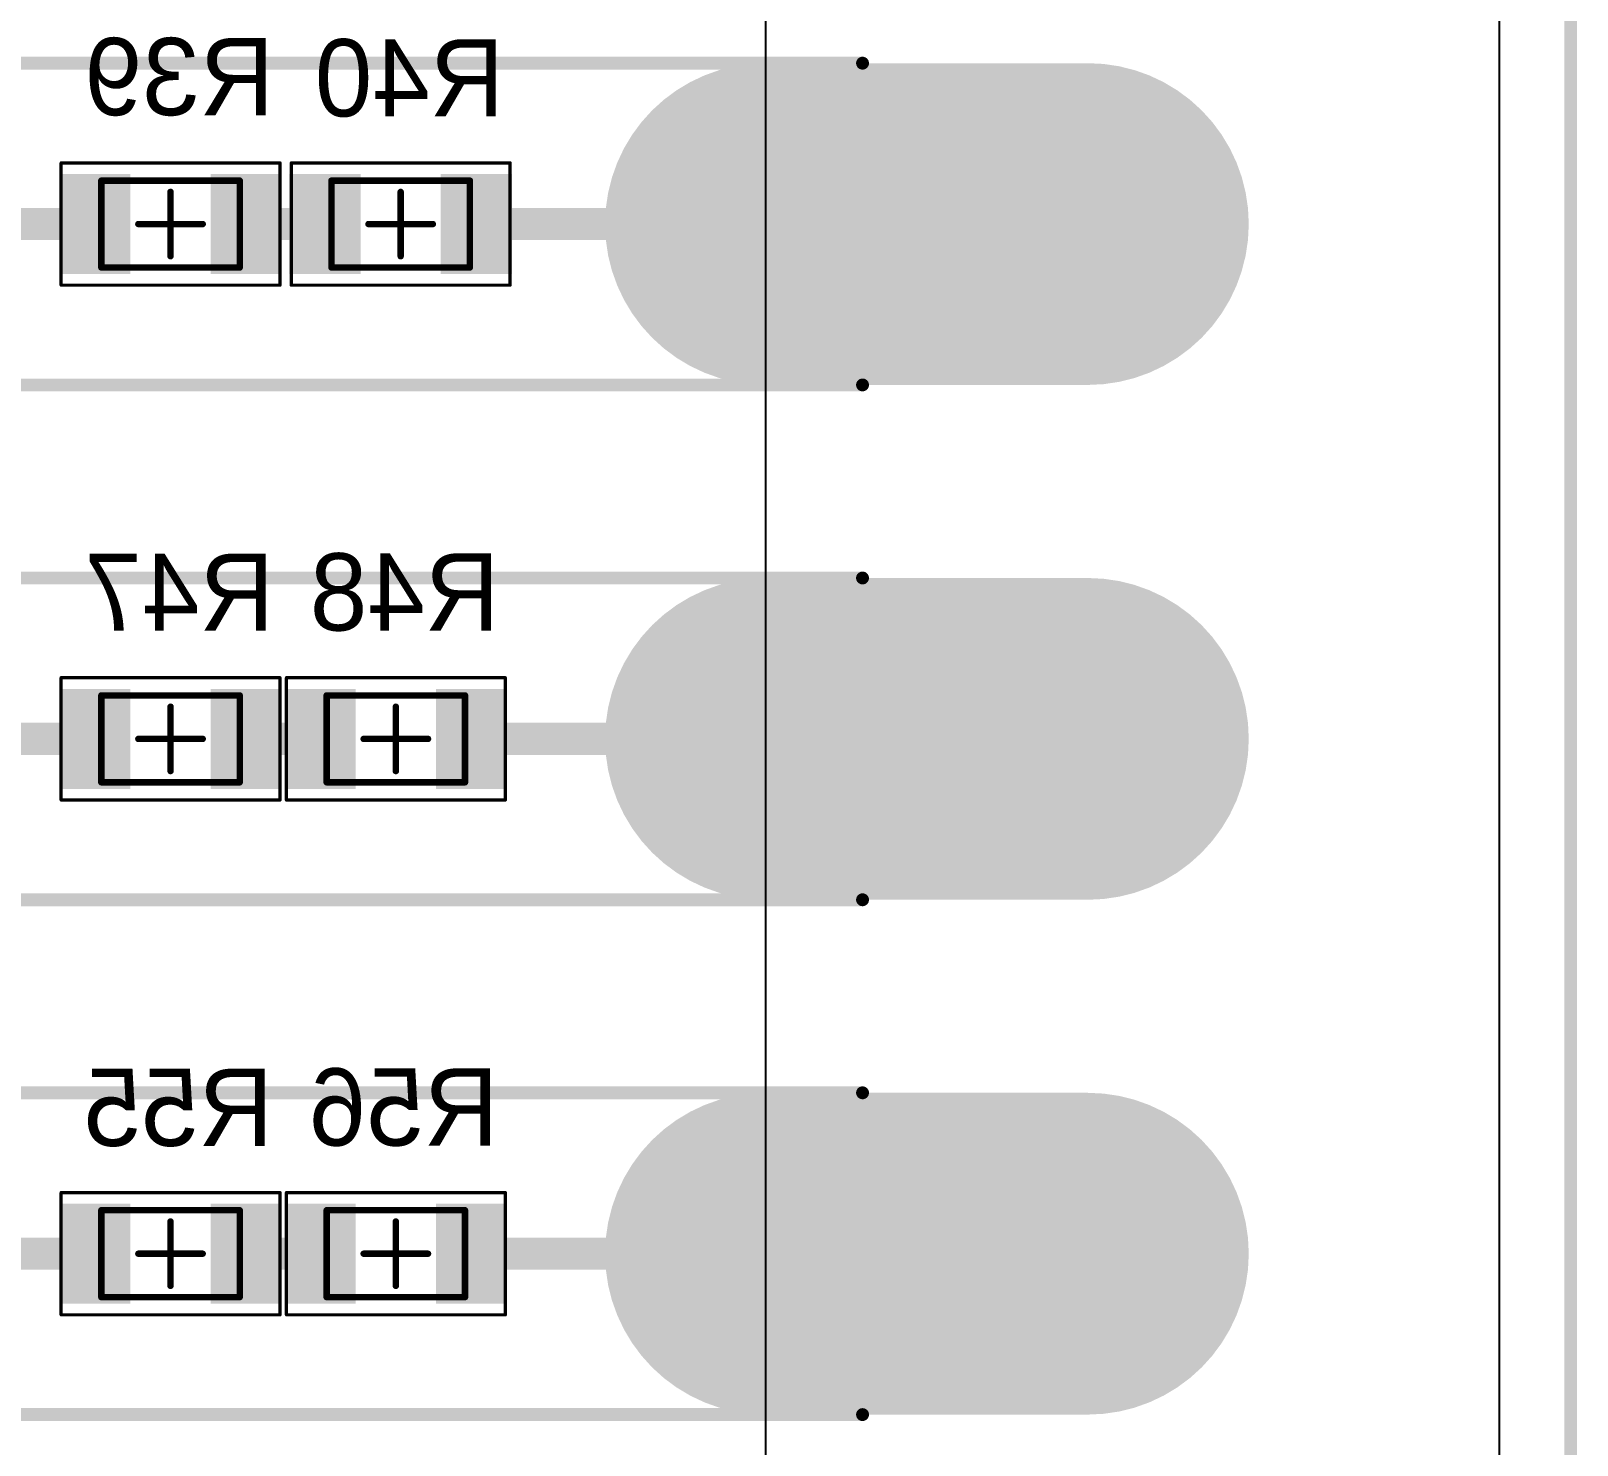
# Model space of a CAD drawing. Extents: x 87 to 188, y 111 to 204.
# Drawn here: x 163.58 to 187.6, y 134.53 to 156.5 of the extents above; entities that cross this region are included whole.
import ezdxf

# ---------------------------------------------------------------- set-up
doc = ezdxf.new("R2010")
doc.units = 0
doc.layers.get('0').update_dxf_attribs({"linetype": 'CONTINUOUS'})
for name, color, linetype in [('BOTTOMLAYER', 5, 'CONTINUOUS'), ('BOTTOMOVERLAY', 54, 'CONTINUOUS'), ('BOTTOMPASTE', 16, 'CONTINUOUS'), ('BOTTOMSOLDER', 6, 'CONTINUOUS'), ('KEEPOUTLAYER', 6, 'CONTINUOUS'), ('MECHANICAL13', 56, 'CONTINUOUS'), ('MECHANICAL15', 56, 'CONTINUOUS'), ('MECHANICAL4', 56, 'CONTINUOUS'), ('MULTILAYER', 9, 'CONTINUOUS'), ('TOPLAYER', 1, 'CONTINUOUS'), ('TOPOVERLAY', 2, 'CONTINUOUS'), ('TOPSOLDER', 216, 'CONTINUOUS')]:
    doc.layers.add(name, color=color, linetype=linetype)

# ---------------------------------------------------------------- blocks, each defined once
blk = doc.blocks.new('B32672_6_2_1600V_5')
at = {"layer": 'BOTTOMLAYER', "const_width": 1.5}
for points in [[(-8.25, 0, 1), (-6.75, 0, 1)], [(6.75, 0, 1), (8.25, 0, 1)]]:
    blk.add_lwpolyline(points, format="xyb", close=True, dxfattribs=at)
at = {"layer": 'BOTTOMSOLDER', "const_width": 1.602}
for points in [[(-8.301, 0, 1), (-6.699, 0, 1)], [(6.699, 0, 1), (8.301, 0, 1)]]:
    blk.add_lwpolyline(points, format="xyb", close=True, dxfattribs=at)
at = {"layer": 'MULTILAYER', "const_width": 1.5}
for points in [[(-8.25, 0, 1), (-6.75, 0, 1)], [(6.75, 0, 1), (8.25, 0, 1)]]:
    blk.add_lwpolyline(points, format="xyb", close=True, dxfattribs=at)
at = {"layer": 'TOPLAYER', "const_width": 1.5}
for points in [[(-8.25, 0, 1), (-6.75, 0, 1)], [(6.75, 0, 1), (8.25, 0, 1)]]:
    blk.add_lwpolyline(points, format="xyb", close=True, dxfattribs=at)
at = {"layer": 'TOPOVERLAY', "const_width": 0.2}
for points in [[(-9, 2.5), (9, 2.5)], [(-9, -2.5), (-9, 2.5)], [(9, -2.5), (9, 2.5)], [(-9, -2.5), (9, -2.5)]]:
    blk.add_lwpolyline(points, dxfattribs=at)
at = {"layer": 'TOPOVERLAY', "const_width": 0.1}
for points in [[(-9.05, 2.5, 1), (-8.95, 2.5, 1)], [(-9.05, 2.5, 1), (-8.95, 2.5, 1)], [(8.95, 2.5, 1), (9.05, 2.5, 1)], [(8.95, 2.5, 1), (9.05, 2.5, 1)], [(-9.05, -2.5, 1), (-8.95, -2.5, 1)], [(-9.05, -2.5, 1), (-8.95, -2.5, 1)], [(8.95, -2.5, 1), (9.05, -2.5, 1)], [(8.95, -2.5, 1), (9.05, -2.5, 1)]]:
    blk.add_lwpolyline(points, format="xyb", close=True, dxfattribs=at)
at = {"layer": 'TOPSOLDER', "const_width": 1.602}
for points in [[(-8.301, 0, 1), (-6.699, 0, 1)], [(6.699, 0, 1), (8.301, 0, 1)]]:
    blk.add_lwpolyline(points, format="xyb", close=True, dxfattribs=at)
blk = doc.blocks.new('B32672_6_2_1600V_9')
at = {"layer": 'BOTTOMLAYER', "const_width": 1.5}
for points in [[(-8.25, 0, 1), (-6.75, 0, 1)], [(6.75, 0, 1), (8.25, 0, 1)]]:
    blk.add_lwpolyline(points, format="xyb", close=True, dxfattribs=at)
at = {"layer": 'BOTTOMSOLDER', "const_width": 1.602}
for points in [[(-8.301, 0, 1), (-6.699, 0, 1)], [(6.699, 0, 1), (8.301, 0, 1)]]:
    blk.add_lwpolyline(points, format="xyb", close=True, dxfattribs=at)
at = {"layer": 'MULTILAYER', "const_width": 1.5}
for points in [[(-8.25, 0, 1), (-6.75, 0, 1)], [(6.75, 0, 1), (8.25, 0, 1)]]:
    blk.add_lwpolyline(points, format="xyb", close=True, dxfattribs=at)
at = {"layer": 'TOPLAYER', "const_width": 1.5}
for points in [[(-8.25, 0, 1), (-6.75, 0, 1)], [(6.75, 0, 1), (8.25, 0, 1)]]:
    blk.add_lwpolyline(points, format="xyb", close=True, dxfattribs=at)
at = {"layer": 'TOPOVERLAY', "const_width": 0.2}
for points in [[(-9, 2.5), (9, 2.5)], [(-9, -2.5), (-9, 2.5)], [(9, -2.5), (9, 2.5)], [(-9, -2.5), (9, -2.5)]]:
    blk.add_lwpolyline(points, dxfattribs=at)
at = {"layer": 'TOPOVERLAY', "const_width": 0.1}
for points in [[(-9.05, 2.5, 1), (-8.95, 2.5, 1)], [(-9.05, 2.5, 1), (-8.95, 2.5, 1)], [(8.95, 2.5, 1), (9.05, 2.5, 1)], [(8.95, 2.5, 1), (9.05, 2.5, 1)], [(-9.05, -2.5, 1), (-8.95, -2.5, 1)], [(-9.05, -2.5, 1), (-8.95, -2.5, 1)], [(8.95, -2.5, 1), (9.05, -2.5, 1)], [(8.95, -2.5, 1), (9.05, -2.5, 1)]]:
    blk.add_lwpolyline(points, format="xyb", close=True, dxfattribs=at)
at = {"layer": 'TOPSOLDER', "const_width": 1.602}
for points in [[(-8.301, 0, 1), (-6.699, 0, 1)], [(6.699, 0, 1), (8.301, 0, 1)]]:
    blk.add_lwpolyline(points, format="xyb", close=True, dxfattribs=at)
blk = doc.blocks.new('B32672_6_2_1600V_13')
at = {"layer": 'BOTTOMLAYER', "const_width": 1.5}
for points in [[(-8.25, 0, 1), (-6.75, 0, 1)], [(6.75, 0, 1), (8.25, 0, 1)]]:
    blk.add_lwpolyline(points, format="xyb", close=True, dxfattribs=at)
at = {"layer": 'BOTTOMSOLDER', "const_width": 1.602}
for points in [[(-8.301, 0, 1), (-6.699, 0, 1)], [(6.699, 0, 1), (8.301, 0, 1)]]:
    blk.add_lwpolyline(points, format="xyb", close=True, dxfattribs=at)
at = {"layer": 'MULTILAYER', "const_width": 1.5}
for points in [[(-8.25, 0, 1), (-6.75, 0, 1)], [(6.75, 0, 1), (8.25, 0, 1)]]:
    blk.add_lwpolyline(points, format="xyb", close=True, dxfattribs=at)
at = {"layer": 'TOPLAYER', "const_width": 1.5}
for points in [[(-8.25, 0, 1), (-6.75, 0, 1)], [(6.75, 0, 1), (8.25, 0, 1)]]:
    blk.add_lwpolyline(points, format="xyb", close=True, dxfattribs=at)
at = {"layer": 'TOPOVERLAY', "const_width": 0.2}
for points in [[(-9, 2.5), (9, 2.5)], [(-9, -2.5), (-9, 2.5)], [(9, -2.5), (9, 2.5)], [(-9, -2.5), (9, -2.5)]]:
    blk.add_lwpolyline(points, dxfattribs=at)
at = {"layer": 'TOPOVERLAY', "const_width": 0.1}
for points in [[(-9.05, 2.5, 1), (-8.95, 2.5, 1)], [(-9.05, 2.5, 1), (-8.95, 2.5, 1)], [(8.95, 2.5, 1), (9.05, 2.5, 1)], [(8.95, 2.5, 1), (9.05, 2.5, 1)], [(-9.05, -2.5, 1), (-8.95, -2.5, 1)], [(-9.05, -2.5, 1), (-8.95, -2.5, 1)], [(8.95, -2.5, 1), (9.05, -2.5, 1)], [(8.95, -2.5, 1), (9.05, -2.5, 1)]]:
    blk.add_lwpolyline(points, format="xyb", close=True, dxfattribs=at)
at = {"layer": 'TOPSOLDER', "const_width": 1.602}
for points in [[(-8.301, 0, 1), (-6.699, 0, 1)], [(6.699, 0, 1), (8.301, 0, 1)]]:
    blk.add_lwpolyline(points, format="xyb", close=True, dxfattribs=at)
blk = doc.blocks.new('RES_1206_HV_B_71')
at = {"layer": 'BOTTOMLAYER'}
for points in [[(-1.625, 0.675), (-1.625, -0.675), (-0.725, 0.675), (-0.725, -0.675)], [(0.725, 0.675), (0.725, -0.675), (1.625, 0.675), (1.625, -0.675)]]:
    blk.add_solid(points, dxfattribs=at)
at = {"layer": 'BOTTOMPASTE'}
for points in [[(-1.625, 0.675), (-1.625, -0.675), (-0.725, 0.675), (-0.725, -0.675)], [(0.725, 0.675), (0.725, -0.675), (1.625, 0.675), (1.625, -0.675)]]:
    blk.add_solid(points, dxfattribs=at)
at = {"layer": 'BOTTOMSOLDER'}
for points in [[(-1.727, 0.777), (-1.727, -0.777), (-0.623, 0.777), (-0.623, -0.777)], [(0.623, 0.777), (0.623, -0.777), (1.727, 0.777), (1.727, -0.777)]]:
    blk.add_solid(points, dxfattribs=at)
at = {"layer": 'MECHANICAL13', "const_width": 0.1}
for points in [[(-1.075, 0.675), (1.075, 0.675)], [(-1.075, -0.675), (-1.075, 0.675)], [(1.075, -0.675), (1.075, 0.675)], [(-1.075, -0.675), (1.075, -0.675)]]:
    blk.add_lwpolyline(points, dxfattribs=at)
at = {"layer": 'MECHANICAL13', "const_width": 0.05}
for points in [[(-1.1, 0.675, 1), (-1.05, 0.675, 1)], [(-1.1, 0.675, 1), (-1.05, 0.675, 1)], [(1.05, 0.675, 1), (1.1, 0.675, 1)], [(1.05, 0.675, 1), (1.1, 0.675, 1)], [(-1.1, -0.675, 1), (-1.05, -0.675, 1)], [(-1.1, -0.675, 1), (-1.05, -0.675, 1)], [(1.05, -0.675, 1), (1.1, -0.675, 1)], [(1.05, -0.675, 1), (1.1, -0.675, 1)]]:
    blk.add_lwpolyline(points, format="xyb", close=True, dxfattribs=at)
at = {"layer": 'MECHANICAL15'}
for points, const_width in [([(-1.7, 0.95), (1.7, 0.95)], 0.05), ([(-1.7, -0.95), (-1.7, 0.95)], 0.05), ([(1.7, -0.95), (1.7, 0.95)], 0.05), ([(0, -0.5), (0, 0.5)], 0.1), ([(-0.5, 0), (0.5, 0)], 0.1), ([(-1.7, -0.95), (1.7, -0.95)], 0.05)]:
    blk.add_lwpolyline(points, dxfattribs=dict(at, const_width=const_width))
for points, const_width in [([(-1.712, 0.95, 1), (-1.687, 0.95, 1)], 0.025), ([(-1.712, 0.95, 1), (-1.687, 0.95, 1)], 0.025), ([(1.688, 0.95, 1), (1.713, 0.95, 1)], 0.025), ([(1.688, 0.95, 1), (1.713, 0.95, 1)], 0.025), ([(-0.025, 0.5, 1), (0.025, 0.5, 1)], 0.05), ([(-0.525, 0, 1), (-0.475, 0, 1)], 0.05), ([(0.475, 0, 1), (0.525, 0, 1)], 0.05), ([(-0.025, -0.5, 1), (0.025, -0.5, 1)], 0.05), ([(-1.712, -0.95, 1), (-1.687, -0.95, 1)], 0.025), ([(-1.712, -0.95, 1), (-1.687, -0.95, 1)], 0.025), ([(1.688, -0.95, 1), (1.713, -0.95, 1)], 0.025), ([(1.688, -0.95, 1), (1.713, -0.95, 1)], 0.025)]:
    blk.add_lwpolyline(points, format="xyb", close=True, dxfattribs=dict(at, const_width=const_width))
blk = doc.blocks.new('RES_1206_HV_B_72')
at = {"layer": 'BOTTOMLAYER'}
for points in [[(-1.625, 0.675), (-1.625, -0.675), (-0.725, 0.675), (-0.725, -0.675)], [(0.725, 0.675), (0.725, -0.675), (1.625, 0.675), (1.625, -0.675)]]:
    blk.add_solid(points, dxfattribs=at)
at = {"layer": 'BOTTOMPASTE'}
for points in [[(-1.625, 0.675), (-1.625, -0.675), (-0.725, 0.675), (-0.725, -0.675)], [(0.725, 0.675), (0.725, -0.675), (1.625, 0.675), (1.625, -0.675)]]:
    blk.add_solid(points, dxfattribs=at)
at = {"layer": 'BOTTOMSOLDER'}
for points in [[(-1.727, 0.777), (-1.727, -0.777), (-0.623, 0.777), (-0.623, -0.777)], [(0.623, 0.777), (0.623, -0.777), (1.727, 0.777), (1.727, -0.777)]]:
    blk.add_solid(points, dxfattribs=at)
at = {"layer": 'MECHANICAL13', "const_width": 0.1}
for points in [[(-1.075, 0.675), (1.075, 0.675)], [(-1.075, -0.675), (-1.075, 0.675)], [(1.075, -0.675), (1.075, 0.675)], [(-1.075, -0.675), (1.075, -0.675)]]:
    blk.add_lwpolyline(points, dxfattribs=at)
at = {"layer": 'MECHANICAL13', "const_width": 0.05}
for points in [[(-1.1, 0.675, 1), (-1.05, 0.675, 1)], [(-1.1, 0.675, 1), (-1.05, 0.675, 1)], [(1.05, 0.675, 1), (1.1, 0.675, 1)], [(1.05, 0.675, 1), (1.1, 0.675, 1)], [(-1.1, -0.675, 1), (-1.05, -0.675, 1)], [(-1.1, -0.675, 1), (-1.05, -0.675, 1)], [(1.05, -0.675, 1), (1.1, -0.675, 1)], [(1.05, -0.675, 1), (1.1, -0.675, 1)]]:
    blk.add_lwpolyline(points, format="xyb", close=True, dxfattribs=at)
at = {"layer": 'MECHANICAL15'}
for points, const_width in [([(-1.7, 0.95), (1.7, 0.95)], 0.05), ([(-1.7, -0.95), (-1.7, 0.95)], 0.05), ([(1.7, -0.95), (1.7, 0.95)], 0.05), ([(0, -0.5), (0, 0.5)], 0.1), ([(-0.5, 0), (0.5, 0)], 0.1), ([(-1.7, -0.95), (1.7, -0.95)], 0.05)]:
    blk.add_lwpolyline(points, dxfattribs=dict(at, const_width=const_width))
for points, const_width in [([(-1.712, 0.95, 1), (-1.687, 0.95, 1)], 0.025), ([(-1.712, 0.95, 1), (-1.687, 0.95, 1)], 0.025), ([(1.688, 0.95, 1), (1.713, 0.95, 1)], 0.025), ([(1.688, 0.95, 1), (1.713, 0.95, 1)], 0.025), ([(-0.025, 0.5, 1), (0.025, 0.5, 1)], 0.05), ([(-0.525, 0, 1), (-0.475, 0, 1)], 0.05), ([(0.475, 0, 1), (0.525, 0, 1)], 0.05), ([(-0.025, -0.5, 1), (0.025, -0.5, 1)], 0.05), ([(-1.712, -0.95, 1), (-1.687, -0.95, 1)], 0.025), ([(-1.712, -0.95, 1), (-1.687, -0.95, 1)], 0.025), ([(1.688, -0.95, 1), (1.713, -0.95, 1)], 0.025), ([(1.688, -0.95, 1), (1.713, -0.95, 1)], 0.025)]:
    blk.add_lwpolyline(points, format="xyb", close=True, dxfattribs=dict(at, const_width=const_width))
blk = doc.blocks.new('RES_1206_HV_B_79')
at = {"layer": 'BOTTOMLAYER'}
for points in [[(-1.625, 0.675), (-1.625, -0.675), (-0.725, 0.675), (-0.725, -0.675)], [(0.725, 0.675), (0.725, -0.675), (1.625, 0.675), (1.625, -0.675)]]:
    blk.add_solid(points, dxfattribs=at)
at = {"layer": 'BOTTOMPASTE'}
for points in [[(-1.625, 0.675), (-1.625, -0.675), (-0.725, 0.675), (-0.725, -0.675)], [(0.725, 0.675), (0.725, -0.675), (1.625, 0.675), (1.625, -0.675)]]:
    blk.add_solid(points, dxfattribs=at)
at = {"layer": 'BOTTOMSOLDER'}
for points in [[(-1.727, 0.777), (-1.727, -0.777), (-0.623, 0.777), (-0.623, -0.777)], [(0.623, 0.777), (0.623, -0.777), (1.727, 0.777), (1.727, -0.777)]]:
    blk.add_solid(points, dxfattribs=at)
at = {"layer": 'MECHANICAL13', "const_width": 0.1}
for points in [[(-1.075, 0.675), (1.075, 0.675)], [(-1.075, -0.675), (-1.075, 0.675)], [(1.075, -0.675), (1.075, 0.675)], [(-1.075, -0.675), (1.075, -0.675)]]:
    blk.add_lwpolyline(points, dxfattribs=at)
at = {"layer": 'MECHANICAL13', "const_width": 0.05}
for points in [[(-1.1, 0.675, 1), (-1.05, 0.675, 1)], [(-1.1, 0.675, 1), (-1.05, 0.675, 1)], [(1.05, 0.675, 1), (1.1, 0.675, 1)], [(1.05, 0.675, 1), (1.1, 0.675, 1)], [(-1.1, -0.675, 1), (-1.05, -0.675, 1)], [(-1.1, -0.675, 1), (-1.05, -0.675, 1)], [(1.05, -0.675, 1), (1.1, -0.675, 1)], [(1.05, -0.675, 1), (1.1, -0.675, 1)]]:
    blk.add_lwpolyline(points, format="xyb", close=True, dxfattribs=at)
at = {"layer": 'MECHANICAL15'}
for points, const_width in [([(-1.7, 0.95), (1.7, 0.95)], 0.05), ([(-1.7, -0.95), (-1.7, 0.95)], 0.05), ([(1.7, -0.95), (1.7, 0.95)], 0.05), ([(0, -0.5), (0, 0.5)], 0.1), ([(-0.5, 0), (0.5, 0)], 0.1), ([(-1.7, -0.95), (1.7, -0.95)], 0.05)]:
    blk.add_lwpolyline(points, dxfattribs=dict(at, const_width=const_width))
for points, const_width in [([(-1.712, 0.95, 1), (-1.687, 0.95, 1)], 0.025), ([(-1.712, 0.95, 1), (-1.687, 0.95, 1)], 0.025), ([(1.688, 0.95, 1), (1.713, 0.95, 1)], 0.025), ([(1.688, 0.95, 1), (1.713, 0.95, 1)], 0.025), ([(-0.025, 0.5, 1), (0.025, 0.5, 1)], 0.05), ([(-0.525, 0, 1), (-0.475, 0, 1)], 0.05), ([(0.475, 0, 1), (0.525, 0, 1)], 0.05), ([(-0.025, -0.5, 1), (0.025, -0.5, 1)], 0.05), ([(-1.712, -0.95, 1), (-1.687, -0.95, 1)], 0.025), ([(-1.712, -0.95, 1), (-1.687, -0.95, 1)], 0.025), ([(1.688, -0.95, 1), (1.713, -0.95, 1)], 0.025), ([(1.688, -0.95, 1), (1.713, -0.95, 1)], 0.025)]:
    blk.add_lwpolyline(points, format="xyb", close=True, dxfattribs=dict(at, const_width=const_width))
blk = doc.blocks.new('RES_1206_HV_B_80')
at = {"layer": 'BOTTOMLAYER'}
for points in [[(-1.625, 0.675), (-1.625, -0.675), (-0.725, 0.675), (-0.725, -0.675)], [(0.725, 0.675), (0.725, -0.675), (1.625, 0.675), (1.625, -0.675)]]:
    blk.add_solid(points, dxfattribs=at)
at = {"layer": 'BOTTOMPASTE'}
for points in [[(-1.625, 0.675), (-1.625, -0.675), (-0.725, 0.675), (-0.725, -0.675)], [(0.725, 0.675), (0.725, -0.675), (1.625, 0.675), (1.625, -0.675)]]:
    blk.add_solid(points, dxfattribs=at)
at = {"layer": 'BOTTOMSOLDER'}
for points in [[(-1.727, 0.777), (-1.727, -0.777), (-0.623, 0.777), (-0.623, -0.777)], [(0.623, 0.777), (0.623, -0.777), (1.727, 0.777), (1.727, -0.777)]]:
    blk.add_solid(points, dxfattribs=at)
at = {"layer": 'MECHANICAL13', "const_width": 0.1}
for points in [[(-1.075, 0.675), (1.075, 0.675)], [(-1.075, -0.675), (-1.075, 0.675)], [(1.075, -0.675), (1.075, 0.675)], [(-1.075, -0.675), (1.075, -0.675)]]:
    blk.add_lwpolyline(points, dxfattribs=at)
at = {"layer": 'MECHANICAL13', "const_width": 0.05}
for points in [[(-1.1, 0.675, 1), (-1.05, 0.675, 1)], [(-1.1, 0.675, 1), (-1.05, 0.675, 1)], [(1.05, 0.675, 1), (1.1, 0.675, 1)], [(1.05, 0.675, 1), (1.1, 0.675, 1)], [(-1.1, -0.675, 1), (-1.05, -0.675, 1)], [(-1.1, -0.675, 1), (-1.05, -0.675, 1)], [(1.05, -0.675, 1), (1.1, -0.675, 1)], [(1.05, -0.675, 1), (1.1, -0.675, 1)]]:
    blk.add_lwpolyline(points, format="xyb", close=True, dxfattribs=at)
at = {"layer": 'MECHANICAL15'}
for points, const_width in [([(-1.7, 0.95), (1.7, 0.95)], 0.05), ([(-1.7, -0.95), (-1.7, 0.95)], 0.05), ([(1.7, -0.95), (1.7, 0.95)], 0.05), ([(0, -0.5), (0, 0.5)], 0.1), ([(-0.5, 0), (0.5, 0)], 0.1), ([(-1.7, -0.95), (1.7, -0.95)], 0.05)]:
    blk.add_lwpolyline(points, dxfattribs=dict(at, const_width=const_width))
for points, const_width in [([(-1.712, 0.95, 1), (-1.687, 0.95, 1)], 0.025), ([(-1.712, 0.95, 1), (-1.687, 0.95, 1)], 0.025), ([(1.688, 0.95, 1), (1.713, 0.95, 1)], 0.025), ([(1.688, 0.95, 1), (1.713, 0.95, 1)], 0.025), ([(-0.025, 0.5, 1), (0.025, 0.5, 1)], 0.05), ([(-0.525, 0, 1), (-0.475, 0, 1)], 0.05), ([(0.475, 0, 1), (0.525, 0, 1)], 0.05), ([(-0.025, -0.5, 1), (0.025, -0.5, 1)], 0.05), ([(-1.712, -0.95, 1), (-1.687, -0.95, 1)], 0.025), ([(-1.712, -0.95, 1), (-1.687, -0.95, 1)], 0.025), ([(1.688, -0.95, 1), (1.713, -0.95, 1)], 0.025), ([(1.688, -0.95, 1), (1.713, -0.95, 1)], 0.025)]:
    blk.add_lwpolyline(points, format="xyb", close=True, dxfattribs=dict(at, const_width=const_width))
blk = doc.blocks.new('RES_1206_HV_B_87')
at = {"layer": 'BOTTOMLAYER'}
for points in [[(-1.625, 0.675), (-1.625, -0.675), (-0.725, 0.675), (-0.725, -0.675)], [(0.725, 0.675), (0.725, -0.675), (1.625, 0.675), (1.625, -0.675)]]:
    blk.add_solid(points, dxfattribs=at)
at = {"layer": 'BOTTOMPASTE'}
for points in [[(-1.625, 0.675), (-1.625, -0.675), (-0.725, 0.675), (-0.725, -0.675)], [(0.725, 0.675), (0.725, -0.675), (1.625, 0.675), (1.625, -0.675)]]:
    blk.add_solid(points, dxfattribs=at)
at = {"layer": 'BOTTOMSOLDER'}
for points in [[(-1.727, 0.777), (-1.727, -0.777), (-0.623, 0.777), (-0.623, -0.777)], [(0.623, 0.777), (0.623, -0.777), (1.727, 0.777), (1.727, -0.777)]]:
    blk.add_solid(points, dxfattribs=at)
at = {"layer": 'MECHANICAL13', "const_width": 0.1}
for points in [[(-1.075, 0.675), (1.075, 0.675)], [(-1.075, -0.675), (-1.075, 0.675)], [(1.075, -0.675), (1.075, 0.675)], [(-1.075, -0.675), (1.075, -0.675)]]:
    blk.add_lwpolyline(points, dxfattribs=at)
at = {"layer": 'MECHANICAL13', "const_width": 0.05}
for points in [[(-1.1, 0.675, 1), (-1.05, 0.675, 1)], [(-1.1, 0.675, 1), (-1.05, 0.675, 1)], [(1.05, 0.675, 1), (1.1, 0.675, 1)], [(1.05, 0.675, 1), (1.1, 0.675, 1)], [(-1.1, -0.675, 1), (-1.05, -0.675, 1)], [(-1.1, -0.675, 1), (-1.05, -0.675, 1)], [(1.05, -0.675, 1), (1.1, -0.675, 1)], [(1.05, -0.675, 1), (1.1, -0.675, 1)]]:
    blk.add_lwpolyline(points, format="xyb", close=True, dxfattribs=at)
at = {"layer": 'MECHANICAL15'}
for points, const_width in [([(-1.7, 0.95), (1.7, 0.95)], 0.05), ([(-1.7, -0.95), (-1.7, 0.95)], 0.05), ([(1.7, -0.95), (1.7, 0.95)], 0.05), ([(0, -0.5), (0, 0.5)], 0.1), ([(-0.5, 0), (0.5, 0)], 0.1), ([(-1.7, -0.95), (1.7, -0.95)], 0.05)]:
    blk.add_lwpolyline(points, dxfattribs=dict(at, const_width=const_width))
for points, const_width in [([(-1.712, 0.95, 1), (-1.687, 0.95, 1)], 0.025), ([(-1.712, 0.95, 1), (-1.687, 0.95, 1)], 0.025), ([(1.688, 0.95, 1), (1.713, 0.95, 1)], 0.025), ([(1.688, 0.95, 1), (1.713, 0.95, 1)], 0.025), ([(-0.025, 0.5, 1), (0.025, 0.5, 1)], 0.05), ([(-0.525, 0, 1), (-0.475, 0, 1)], 0.05), ([(0.475, 0, 1), (0.525, 0, 1)], 0.05), ([(-0.025, -0.5, 1), (0.025, -0.5, 1)], 0.05), ([(-1.712, -0.95, 1), (-1.687, -0.95, 1)], 0.025), ([(-1.712, -0.95, 1), (-1.687, -0.95, 1)], 0.025), ([(1.688, -0.95, 1), (1.713, -0.95, 1)], 0.025), ([(1.688, -0.95, 1), (1.713, -0.95, 1)], 0.025)]:
    blk.add_lwpolyline(points, format="xyb", close=True, dxfattribs=dict(at, const_width=const_width))
blk = doc.blocks.new('RES_1206_HV_B_88')
at = {"layer": 'BOTTOMLAYER'}
for points in [[(-1.625, 0.675), (-1.625, -0.675), (-0.725, 0.675), (-0.725, -0.675)], [(0.725, 0.675), (0.725, -0.675), (1.625, 0.675), (1.625, -0.675)]]:
    blk.add_solid(points, dxfattribs=at)
at = {"layer": 'BOTTOMPASTE'}
for points in [[(-1.625, 0.675), (-1.625, -0.675), (-0.725, 0.675), (-0.725, -0.675)], [(0.725, 0.675), (0.725, -0.675), (1.625, 0.675), (1.625, -0.675)]]:
    blk.add_solid(points, dxfattribs=at)
at = {"layer": 'BOTTOMSOLDER'}
for points in [[(-1.727, 0.777), (-1.727, -0.777), (-0.623, 0.777), (-0.623, -0.777)], [(0.623, 0.777), (0.623, -0.777), (1.727, 0.777), (1.727, -0.777)]]:
    blk.add_solid(points, dxfattribs=at)
at = {"layer": 'MECHANICAL13', "const_width": 0.1}
for points in [[(-1.075, 0.675), (1.075, 0.675)], [(-1.075, -0.675), (-1.075, 0.675)], [(1.075, -0.675), (1.075, 0.675)], [(-1.075, -0.675), (1.075, -0.675)]]:
    blk.add_lwpolyline(points, dxfattribs=at)
at = {"layer": 'MECHANICAL13', "const_width": 0.05}
for points in [[(-1.1, 0.675, 1), (-1.05, 0.675, 1)], [(-1.1, 0.675, 1), (-1.05, 0.675, 1)], [(1.05, 0.675, 1), (1.1, 0.675, 1)], [(1.05, 0.675, 1), (1.1, 0.675, 1)], [(-1.1, -0.675, 1), (-1.05, -0.675, 1)], [(-1.1, -0.675, 1), (-1.05, -0.675, 1)], [(1.05, -0.675, 1), (1.1, -0.675, 1)], [(1.05, -0.675, 1), (1.1, -0.675, 1)]]:
    blk.add_lwpolyline(points, format="xyb", close=True, dxfattribs=at)
at = {"layer": 'MECHANICAL15'}
for points, const_width in [([(-1.7, 0.95), (1.7, 0.95)], 0.05), ([(-1.7, -0.95), (-1.7, 0.95)], 0.05), ([(1.7, -0.95), (1.7, 0.95)], 0.05), ([(0, -0.5), (0, 0.5)], 0.1), ([(-0.5, 0), (0.5, 0)], 0.1), ([(-1.7, -0.95), (1.7, -0.95)], 0.05)]:
    blk.add_lwpolyline(points, dxfattribs=dict(at, const_width=const_width))
for points, const_width in [([(-1.712, 0.95, 1), (-1.687, 0.95, 1)], 0.025), ([(-1.712, 0.95, 1), (-1.687, 0.95, 1)], 0.025), ([(1.688, 0.95, 1), (1.713, 0.95, 1)], 0.025), ([(1.688, 0.95, 1), (1.713, 0.95, 1)], 0.025), ([(-0.025, 0.5, 1), (0.025, 0.5, 1)], 0.05), ([(-0.525, 0, 1), (-0.475, 0, 1)], 0.05), ([(0.475, 0, 1), (0.525, 0, 1)], 0.05), ([(-0.025, -0.5, 1), (0.025, -0.5, 1)], 0.05), ([(-1.712, -0.95, 1), (-1.687, -0.95, 1)], 0.025), ([(-1.712, -0.95, 1), (-1.687, -0.95, 1)], 0.025), ([(1.688, -0.95, 1), (1.713, -0.95, 1)], 0.025), ([(1.688, -0.95, 1), (1.713, -0.95, 1)], 0.025)]:
    blk.add_lwpolyline(points, format="xyb", close=True, dxfattribs=dict(at, const_width=const_width))

msp = doc.modelspace()

# ---------------------------------------------------------------- linework, layer by layer
at = {"layer": 'BOTTOMLAYER'}
for p, q in [((186.391, 197.859), (186.391, 117.141)), ((175, 129.5), (175, 185.5))]:
    msp.add_line(p, q, dxfattribs=at)
for points, const_width in [([(175, 153.5), (180, 153.5)], 5), ([(162.5, 153.5), (164.575, 153.5)], 0.5), ([(166.925, 153.5), (168.075, 153.5)], 0.5), ([(170.425, 153.5), (172.5, 153.5)], 0.5), ([(175, 145.5), (180, 145.5)], 5), ([(162.5, 145.5), (164.575, 145.5)], 0.5), ([(166.925, 145.5), (168.075, 145.5)], 0.5), ([(170.425, 145.5), (172.5, 145.5)], 0.5), ([(175, 137.5), (180, 137.5)], 5), ([(162.5, 137.5), (164.575, 137.5)], 0.5), ([(166.925, 137.5), (168.075, 137.5)], 0.5), ([(170.425, 137.5), (172.5, 137.5)], 0.5)]:
    msp.add_lwpolyline(points, dxfattribs=dict(at, const_width=const_width))
for points, const_width in [([(173.75, 153.5, 1), (176.25, 153.5, 1)], 2.5), ([(178.75, 153.5, 1), (181.25, 153.5, 1)], 2.5), ([(164.45, 153.5, 1), (164.7, 153.5, 1)], 0.25), ([(166.8, 153.5, 1), (167.05, 153.5, 1)], 0.25), ([(167.95, 153.5, 1), (168.2, 153.5, 1)], 0.25), ([(170.3, 153.5, 1), (170.55, 153.5, 1)], 0.25), ([(172.375, 153.5, 1), (172.625, 153.5, 1)], 0.25), ([(173.75, 145.5, 1), (176.25, 145.5, 1)], 2.5), ([(178.75, 145.5, 1), (181.25, 145.5, 1)], 2.5), ([(164.45, 145.5, 1), (164.7, 145.5, 1)], 0.25), ([(166.8, 145.5, 1), (167.05, 145.5, 1)], 0.25), ([(167.95, 145.5, 1), (168.2, 145.5, 1)], 0.25), ([(170.3, 145.5, 1), (170.55, 145.5, 1)], 0.25), ([(172.375, 145.5, 1), (172.625, 145.5, 1)], 0.25), ([(173.75, 137.5, 1), (176.25, 137.5, 1)], 2.5), ([(178.75, 137.5, 1), (181.25, 137.5, 1)], 2.5), ([(164.45, 137.5, 1), (164.7, 137.5, 1)], 0.25), ([(166.8, 137.5, 1), (167.05, 137.5, 1)], 0.25), ([(167.95, 137.5, 1), (168.2, 137.5, 1)], 0.25), ([(170.3, 137.5, 1), (170.55, 137.5, 1)], 0.25), ([(172.375, 137.5, 1), (172.625, 137.5, 1)], 0.25)]:
    msp.add_lwpolyline(points, format="xyb", close=True, dxfattribs=dict(at, const_width=const_width))
at = {"layer": 'KEEPOUTLAYER', "const_width": 0.2}
msp.add_lwpolyline([(187.5, 112.5), (187.5, 202.5)], dxfattribs=at)
at = {"layer": 'MECHANICAL4', "const_width": 0.2}
msp.add_lwpolyline([(187.5, 112.5), (187.5, 202.5)], dxfattribs=at)
at = {"layer": 'TOPLAYER'}
for p, q in [((186.391, 197.859), (186.391, 117.141)), ((175, 129.5), (175, 185.5))]:
    msp.add_line(p, q, dxfattribs=at)
at = {"layer": 'TOPLAYER', "const_width": 5}
for points in [[(175, 153.5), (180, 153.5)], [(175, 145.5), (180, 145.5)], [(175, 137.5), (180, 137.5)]]:
    msp.add_lwpolyline(points, dxfattribs=at)
at = {"layer": 'TOPLAYER', "const_width": 2.5}
for points in [[(173.75, 153.5, 1), (176.25, 153.5, 1)], [(178.75, 153.5, 1), (181.25, 153.5, 1)], [(173.75, 145.5, 1), (176.25, 145.5, 1)], [(178.75, 145.5, 1), (181.25, 145.5, 1)], [(173.75, 137.5, 1), (176.25, 137.5, 1)], [(178.75, 137.5, 1), (181.25, 137.5, 1)]]:
    msp.add_lwpolyline(points, format="xyb", close=True, dxfattribs=at)

# ---------------------------------------------------------------- block references
at = {"rotation": 360}
for name, p in [('B32672_6_2_1600V_13', (167.5, 153.5)), ('RES_1206_HV_B_71', (165.75, 153.5)), ('RES_1206_HV_B_72', (169.325, 153.5)), ('B32672_6_2_1600V_9', (167.5, 145.5)), ('RES_1206_HV_B_79', (165.75, 145.5)), ('RES_1206_HV_B_80', (169.25, 145.5)), ('B32672_6_2_1600V_5', (167.5, 137.5)), ('RES_1206_HV_B_87', (165.75, 137.5)), ('RES_1206_HV_B_88', (169.25, 137.5))]:
    msp.add_blockref(name, p, dxfattribs=at)

# ---------------------------------------------------------------- texts
at = {"layer": 'BOTTOMOVERLAY', "text_generation_flag": 2}
for s, p in [('R39', (167.36, 155.192)), ('R40', (170.935, 155.173)), ('R47', (167.358, 147.179)), ('R48', (170.858, 147.184)), ('R55', (167.343, 139.175)), ('R56', (170.843, 139.18))]:
    msp.add_text(s, height=1.2, dxfattribs=at).set_placement(p)

doc.saveas('drawing.dxf')
